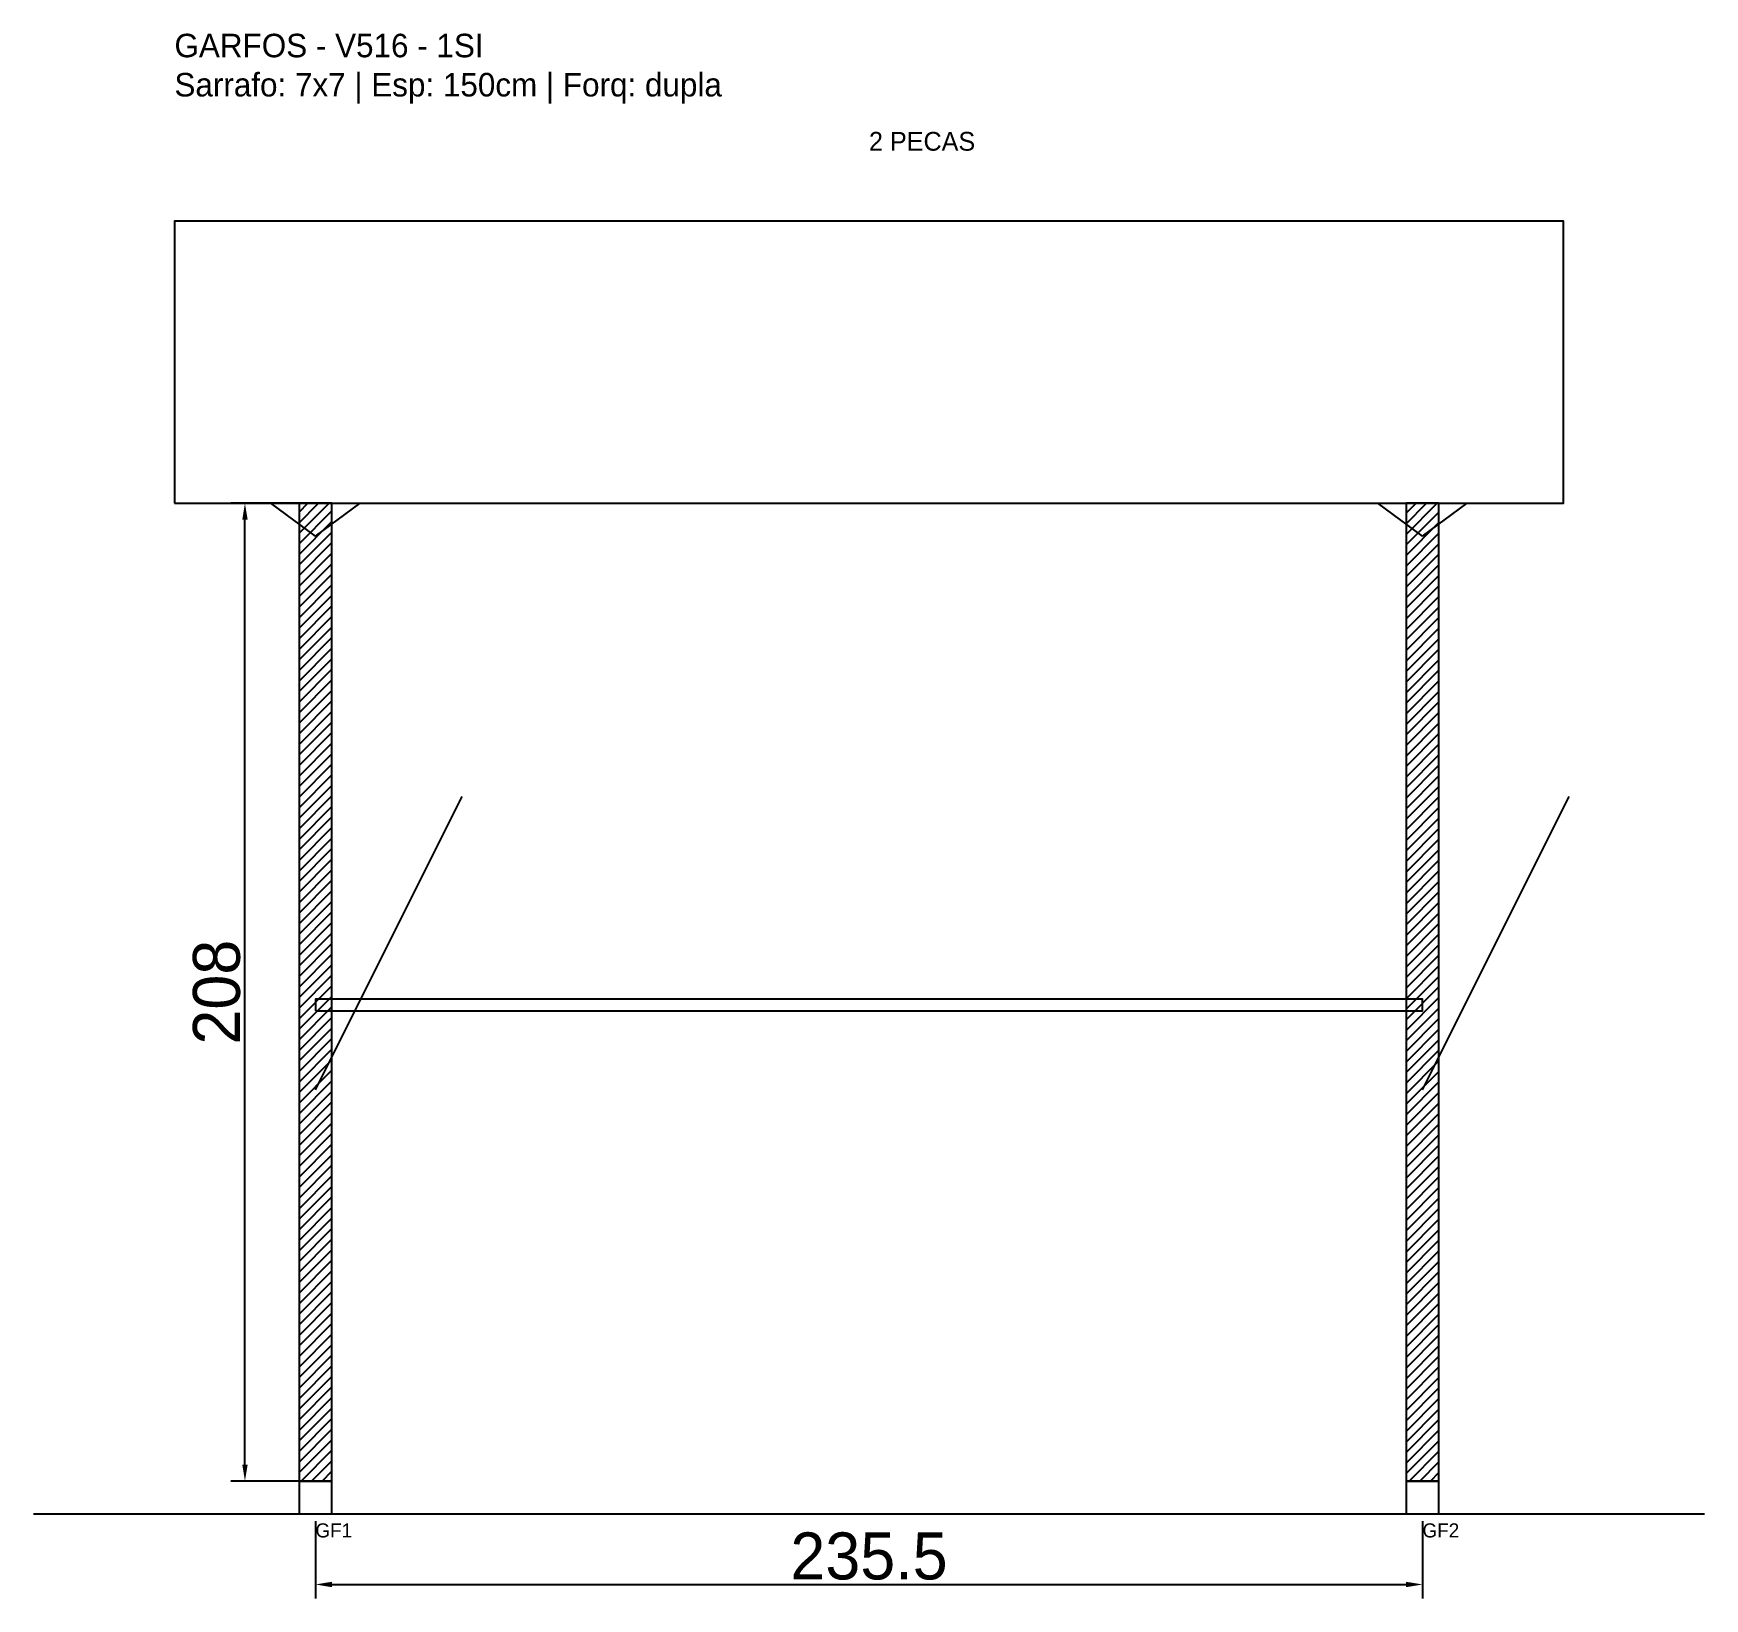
# Model space of a CAD drawing. Header units: metres. Extents: x -30 to 326, y -25 to 308.
import ezdxf

# ---------------------------------------------------------------- set-up
doc = ezdxf.new("R2010")
doc.units = ezdxf.units.M
for name, color, linetype in [('BARRA_ANCORAGEM', 1, 'Continuous'), ('COTA', 241, 'Continuous'), ('GARFOS OK', 3, 'Continuous'), ('NOME DA VIGA', 6, 'Continuous'), ('SARR_7x7', 40, 'Continuous'), ('TIRAS REESCORAMENTO', 252, 'Continuous'), ('VIGAS', 3, 'Continuous')]:
    doc.layers.add(name, color=color, linetype=linetype)
doc.dimstyles.new('EZ DXF', dxfattribs={"dimtxt": 10, "dimasz": 3.5, "dimexe": 3, "dimexo": 1.5, "dimgap": 1, "dimtad": 1, "dimdec": 1, "dimdsep": 46, "dimcen": 2.5, "dimazin": 3, "dimtfac": 1, "dimtmove": 0, "dimatfit": 3})

msp = doc.modelspace()

# ---------------------------------------------------------------- hatches: boundary and pattern name
at = {"layer": 'COTA'}
h = msp.add_hatch(dxfattribs=at)
h.set_pattern_fill('ANSI31', scale=0.5)
h.paths.add_polyline_path([(26.5, 0), (33.5, 0), (33.5, 208), (26.5, 208)])
h = msp.add_hatch(dxfattribs=at)
h.set_pattern_fill('ANSI31', scale=0.5)
h.paths.add_polyline_path([(262, 0), (269, 0), (269, 208), (262, 208)])

# ---------------------------------------------------------------- linework, layer by layer
at = {"layer": 'BARRA_ANCORAGEM'}
for p, q in [((30, 83.2), (61.2, 145.6)), ((265.5, 83.2), (296.7, 145.6))]:
    msp.add_line(p, q, dxfattribs=at)
at = {"layer": 'GARFOS OK'}
for p, q in [((30, 201), (20.5, 208)), ((20.5, 208), (39.5, 208)), ((30, 201), (39.5, 208)), ((265.5, 201), (256, 208)), ((256, 208), (275, 208)), ((265.5, 201), (275, 208))]:
    msp.add_line(p, q, dxfattribs=at)
at = {"layer": 'GARFOS OK', "linetype": 'CONTINUOUS'}
msp.add_line((-30, -7), (325.5, -7), dxfattribs=at)
at = {"layer": 'GARFOS OK'}
for points in [[(26.5, 0), (33.5, 0), (33.5, 208), (26.5, 208), (26.5, 0)], [(262, 0), (269, 0), (269, 208), (262, 208), (262, 0)]]:
    msp.add_lwpolyline(points, dxfattribs=at)
at = {"layer": 'SARR_7x7'}
for points in [[(26.5, -7), (33.5, -7), (33.5, 0), (26.5, 0), (26.5, -7)], [(262, -7), (269, -7), (269, 0), (262, 0), (262, -7)]]:
    msp.add_lwpolyline(points, dxfattribs=at)
at = {"layer": 'TIRAS REESCORAMENTO'}
msp.add_lwpolyline([(30, 100), (265.5, 100), (265.5, 102.5), (30, 102.5), (30, 100)], dxfattribs=at)
at = {"layer": 'VIGAS'}
msp.add_lwpolyline([(0, 208), (295.5, 208), (295.5, 268), (0, 268), (0, 208)], dxfattribs=at)

# ---------------------------------------------------------------- texts
at = {"layer": 'NOME DA VIGA'}
for s, height, p in [('2 PECAS', 4, (147.75, 283)), ('GF1', 3, (30, -12)), ('GF2', 3, (265.5, -12))]:
    msp.add_text(s, height=height, dxfattribs=at).set_placement(p)
at = {"layer": 'NOME DA VIGA', "insert": (0, 293), "char_height": 5, "attachment_point": 7}
msp.add_mtext('GARFOS - V516 - 1SI\\PSarrafo: 7x7 | Esp: 150cm | Forq: dupla', dxfattribs=at)

# ---------------------------------------------------------------- dimensions: what is measured, and where the dimension line sits
at = {"layer": 'COTA'}
msp.add_linear_dim(base=(15, 0), p1=(30, 0), p2=(30, 208), angle=90, dimstyle='EZ DXF', dxfattribs=at).render()
msp.add_linear_dim(base=(30, -22), p1=(30, -7), p2=(265.5, -7), dimstyle='EZ DXF', dxfattribs=at).render()

doc.saveas('drawing.dxf')
